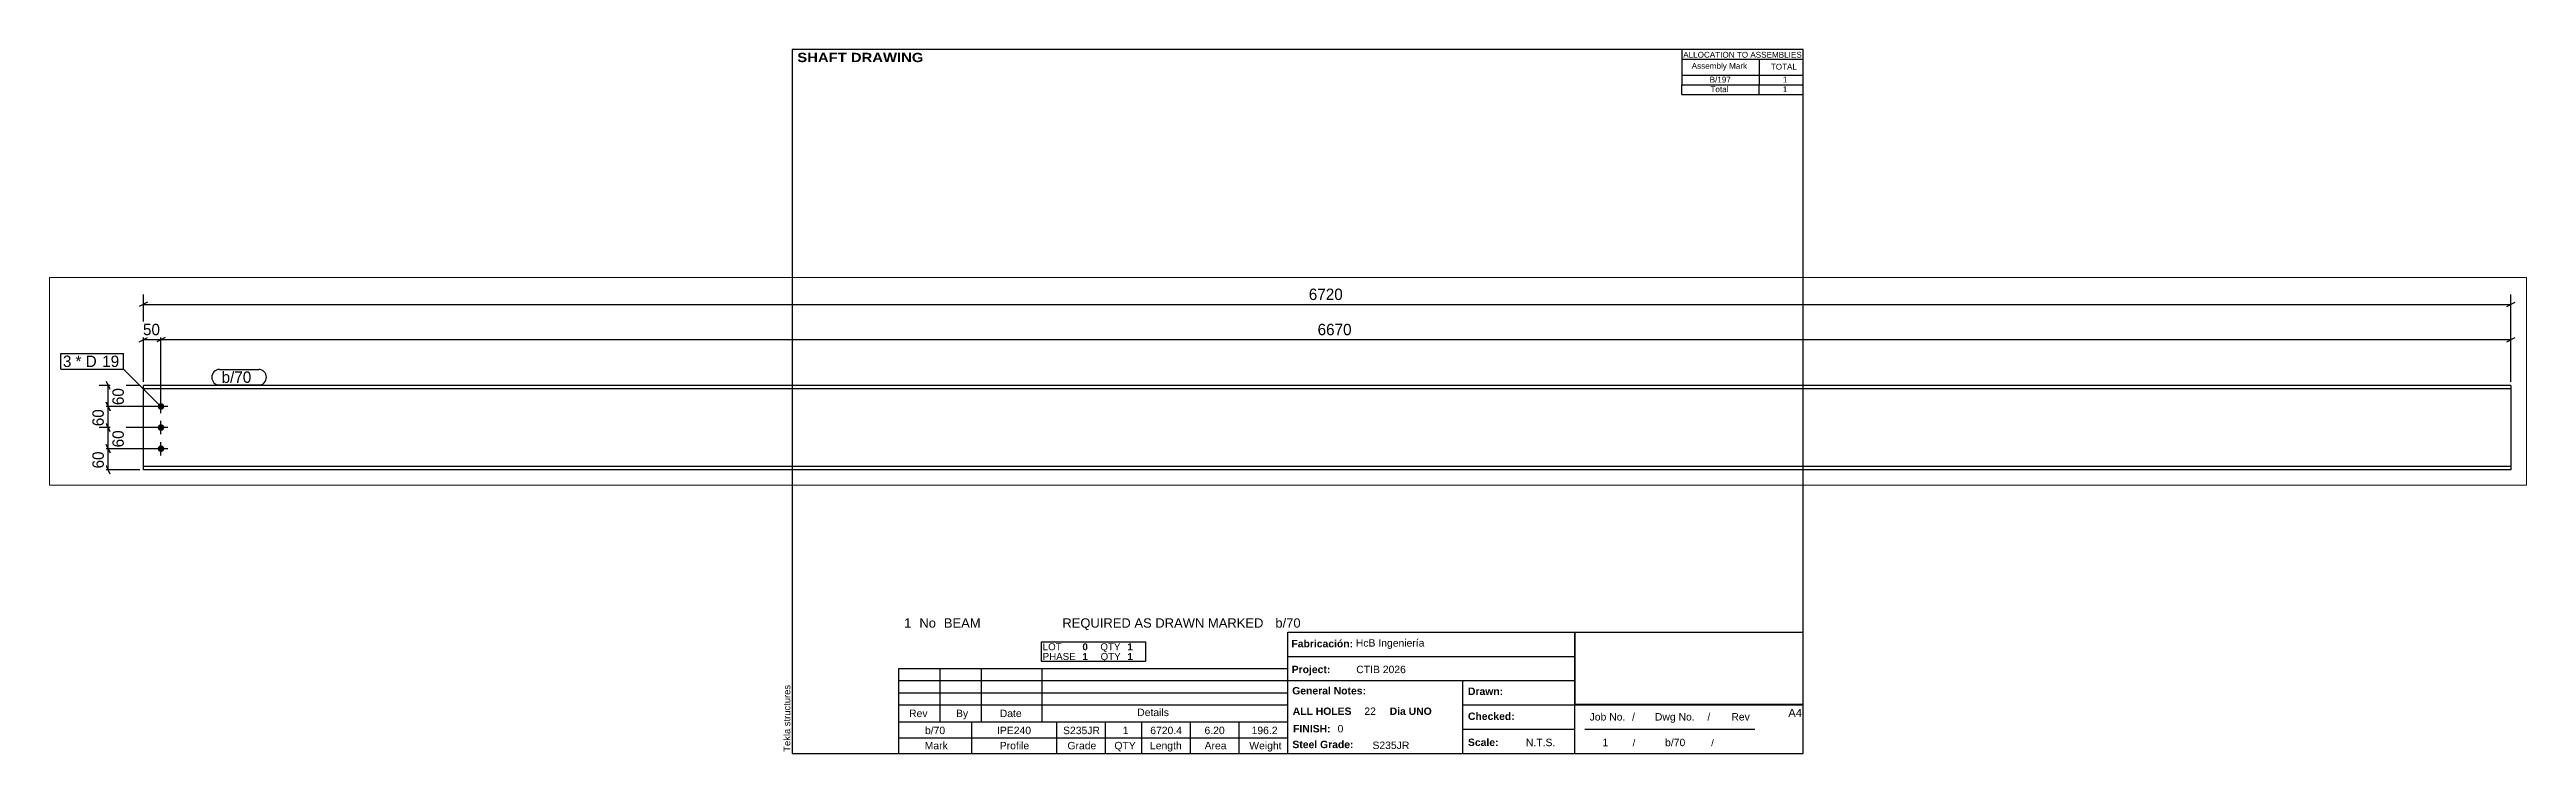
# Paper-space layout 'Layout1' of a CAD drawing. Header units: millimetres. Extents: x -206 to 497, y 5 to 205.
# The model-space entities are those that its viewports show. They can reach past a viewport. Long polylines and large blocks are cut down to what shows.
import ezdxf

# ---------------------------------------------------------------- set-up
doc = ezdxf.new("R2010")
doc.units = ezdxf.units.MM
doc.layers.add('Viewport layer', color=7, linetype='Continuous', plot=False)
doc.styles.add('Arial', font='ARIAL.TTF', dxfattribs={"height": 0.2})
doc.styles.add('Arial Black', font='ARIBLK.TTF', dxfattribs={"height": 0.2})
doc.styles.add('Arial Bold', font='ARIALBD.TTF', dxfattribs={"height": 0.2})
doc.styles.add('Comic Sans MS', font='COMIC.TTF', dxfattribs={"height": 0.2})

msp = doc.modelspace()

# ---------------------------------------------------------------- hatches: boundary and pattern name
at = {"linetype": 'Continuous'}
for points in [[(306.9, 224, -1), (325.9, 224, -1)], [(306.9, 164, -1), (325.9, 164, -1)], [(306.9, 104, -1), (325.9, 104, -1)]]:
    msp.add_hatch(color=3, dxfattribs=at).paths.add_polyline_path(points)

# ---------------------------------------------------------------- linework, layer by layer
at = {"color": 8, "linetype": 'Continuous'}
for p, q in [((278.4, 520), (254.4, 508)), ((266.4, 294), (266.4, 542.4)), ((266.4, 514), (6986.8, 514)), ((6974.8, 508), (6998.8, 520)), ((6986.8, 294), (6986.8, 542.4)), ((266.4, 294), (266.4, 442.4)), ((316.4, 234), (316.4, 442.4)), ((316.4, 234), (316.4, 442.4)), ((6986.8, 294), (6986.8, 442.4)), ((254.4, 408), (278.4, 420)), ((266.4, 414), (316.4, 414)), ((328.4, 420), (304.4, 408)), ((328.4, 420), (304.4, 408)), ((316.4, 414), (6986.8, 414)), ((6974.8, 408), (6998.8, 420)), ((256.4, 284), (140.8, 284)), ((160.4, 296), (172.4, 272)), ((166.4, 224), (166.4, 284)), ((306.4, 224), (140.8, 224)), ((172.4, 212), (160.4, 236)), ((306.4, 164), (138, 164)), ((172.4, 152), (160.4, 176)), ((306.4, 104), (140.8, 104)), ((172.4, 92), (160.4, 116)), ((256.4, 44), (138, 44)), ((172.4, 32), (160.4, 56))]:
    msp.add_line(p, q, dxfattribs=at)
at = {"color": 7, "linetype": 'Continuous'}
for p, q in [((266.4, 44), (266.4, 284)), ((6986.8, 284), (266.4, 284)), ((6986.8, 284), (6986.8, 44)), ((6986.8, 274.2), (266.4, 274.2)), ((6986.8, 53.8), (266.4, 53.8)), ((6986.8, 44), (266.4, 44))]:
    msp.add_line(p, q, dxfattribs=at)
at = {"color": 3, "linetype": 'Continuous'}
for p, q in [((335.4, 224), (297.4, 224)), ((316.4, 205), (316.4, 243)), ((335.4, 164), (297.4, 164)), ((316.4, 145), (316.4, 183)), ((335.4, 104), (297.4, 104)), ((316.4, 85), (316.4, 123))]:
    msp.add_line(p, q, dxfattribs=at)

# ---------------------------------------------------------------- wipeouts: each hides what was drawn before it
at = {"color": 0}
msp.add_wipeout([(64.1, 336.1), (64.1, 368.1), (38, 368.1), (38, 336.1)], dxfattribs=at)

# ---------------------------------------------------------------- next in the draw order: wipeouts: each hides what was drawn before it
for points in [[(3685.1, 520), (3685.1, 564.8), (3568.1, 564.8), (3568.1, 520)], [(323.9, 420), (323.9, 464.8), (258.9, 464.8), (258.9, 420)], [(3710.1, 420), (3710.1, 464.8), (3593.1, 464.8), (3593.1, 420)], [(64.1, 336.1), (64.1, 368.1), (38, 368.1), (38, 336.1)], [(217.2, 286.5), (172.4, 286.5), (172.4, 221.5), (217.2, 221.5)], [(587.7, 291), (587.7, 323), (488.4, 323), (488.4, 291)]]:
    msp.add_wipeout(points, dxfattribs=at)

# ---------------------------------------------------------------- next in the draw order: linework, layer by layer
at = {"color": 7, "linetype": 'Continuous'}
msp.add_line((32, 330.1), (32, 374.1), dxfattribs=at)
at = {"color": 8, "linetype": 'Continuous'}
for p, q in [((306.4, 224), (138, 224)), ((160.4, 236), (172.4, 212)), ((166.4, 164), (166.4, 224))]:
    msp.add_line(p, q, dxfattribs=at)

# ---------------------------------------------------------------- next in the draw order: texts
at = {"color": 3, "style": 'Comic Sans MS'}
for s, p in [('6720', (3574.5, 526.4)), ('50', (265.3, 426.4)), ('6670', (3599.5, 426.4))]:
    msp.add_text(s, height=32.38, dxfattribs=at).set_placement(p)
msp.add_text('60', height=32.38, rotation=90.00021, dxfattribs=at).set_placement((210.8, 227.9))

# ---------------------------------------------------------------- next in the draw order: wipeouts: each hides what was drawn before it
at = {"color": 0}
for points in [[(139.9, 336.1), (139.9, 368.1), (73.7, 368.1), (73.7, 336.1)], [(587.7, 291), (587.7, 323), (488.4, 323), (488.4, 291)]]:
    msp.add_wipeout(points, dxfattribs=at)

# ---------------------------------------------------------------- next in the draw order: linework, layer by layer
at = {"color": 7, "linetype": 'Continuous'}
for p, q in [((482.4, 329), (593.7, 329)), ((482.4, 285), (593.7, 285))]:
    msp.add_line(p, q, dxfattribs=at)
for centre, start, end in [((482.4, 307), 90, 270), ((593.7, 307), 270, 90)]:
    msp.add_arc(centre, 22, start, end, dxfattribs=at)

# ---------------------------------------------------------------- next in the draw order: texts
at = {"color": 3, "style": 'Comic Sans MS'}
msp.add_text('b/70', height=32.38, dxfattribs=at).set_placement((488.4, 291))

# ---------------------------------------------------------------- next in the draw order: wipeouts: each hides what was drawn before it
at = {"color": 0}
for points in [[(139.9, 336.1), (139.9, 368.1), (73.7, 368.1), (73.7, 336.1)], [(160.4, 226.5), (115.6, 226.5), (115.6, 161.5), (160.4, 161.5)]]:
    msp.add_wipeout(points, dxfattribs=at)

# ---------------------------------------------------------------- next in the draw order: linework, layer by layer
at = {"color": 8, "linetype": 'Continuous'}
for p, q in [((306.4, 164), (140.8, 164)), ((160.4, 176), (172.4, 152)), ((166.4, 104), (166.4, 164))]:
    msp.add_line(p, q, dxfattribs=at)

# ---------------------------------------------------------------- next in the draw order: texts
at = {"color": 3, "style": 'Comic Sans MS'}
msp.add_text('3', height=32.4, dxfattribs=at).set_placement((38, 336.1))
msp.add_text('60', height=32.38, rotation=90.00021, dxfattribs=at).set_placement((154, 167.9))

# ---------------------------------------------------------------- next in the draw order: wipeouts: each hides what was drawn before it
at = {"color": 0}
msp.add_wipeout([(194.7, 336.1), (194.7, 368.1), (149.5, 368.1), (149.5, 336.1)], dxfattribs=at)

# ---------------------------------------------------------------- next in the draw order: wipeouts: each hides what was drawn before it
for points in [[(194.7, 336.1), (194.7, 368.1), (149.5, 368.1), (149.5, 336.1)], [(217.2, 166.5), (172.4, 166.5), (172.4, 101.5), (217.2, 101.5)]]:
    msp.add_wipeout(points, dxfattribs=at)

# ---------------------------------------------------------------- next in the draw order: linework, layer by layer
at = {"color": 7, "linetype": 'Continuous'}
for p, q in [((32, 374.1), (210.3, 374.1)), ((210.3, 330.1), (210.3, 374.1)), ((32, 330.1), (210.3, 330.1)), ((316.4, 224), (210.3, 330.1))]:
    msp.add_line(p, q, dxfattribs=at)
at = {"color": 8, "linetype": 'Continuous'}
for p, q in [((306.4, 104), (138, 104)), ((160.4, 116), (172.4, 92)), ((166.4, 44), (166.4, 104))]:
    msp.add_line(p, q, dxfattribs=at)

# ---------------------------------------------------------------- next in the draw order: texts
at = {"color": 3, "style": 'Comic Sans MS'}
for s, p in [('* D', (73.7, 336.1)), ('19', (149.5, 336.1))]:
    msp.add_text(s, height=32.38, dxfattribs=at).set_placement(p)
msp.add_text('60', height=32.38, rotation=90.00021, dxfattribs=at).set_placement((210.8, 107.9))

# ---------------------------------------------------------------- next in the draw order: wipeouts: each hides what was drawn before it
at = {"color": 0}
msp.add_wipeout([(160.4, 106.5), (115.6, 106.5), (115.6, 41.5), (160.4, 41.5)], dxfattribs=at)

# ---------------------------------------------------------------- next in the draw order: texts
at = {"color": 3, "style": 'Comic Sans MS'}
msp.add_text('60', height=32.38, rotation=90.00021, dxfattribs=at).set_placement((154, 47.9))

psp = doc.layouts.get("Layout1")

# ---------------------------------------------------------------- linework, layer by layer
at = {"color": 5, "linetype": 'Continuous'}
for p, q in [((292, 205), (5, 205)), ((5, 205), (5, 5)), ((292, 5), (292, 205)), ((5, 5), (292, 5))]:
    psp.add_line(p, q, dxfattribs=at)
at = {"color": 7, "linetype": 'Continuous'}
for p, q in [((257.51, 205), (257.51, 197.75)), ((257.51, 197.75), (257.51, 195)), ((257.57, 202.24), (292, 202.24)), ((257.57, 197.75), (292, 197.75)), ((279.49, 202.24), (279.49, 197.75)), ((279.49, 197.75), (279.49, 195)), ((257.51, 192.23), (257.51, 194.99)), ((257.51, 192.23), (292, 192.23)), ((257.54, 194.99), (292, 194.99)), ((279.49, 192.23), (279.49, 194.99)), ((75.68, 36.74), (105.35, 36.74)), ((75.68, 36.74), (75.68, 33.98)), ((105.35, 36.74), (105.35, 33.98)), ((145.72, 5), (145.72, 39.5)), ((145.75, 39.5), (292, 39.5)), ((227.14, 5), (227.14, 39.5)), ((35.31, 13.97), (35.31, 29.15)), ((35.31, 29.15), (145.71, 29.15)), ((47.04, 13.97), (47.04, 29.15)), ((58.77, 13.97), (58.77, 29.15)), ((75.68, 33.98), (75.68, 31.22)), ((75.68, 31.22), (105.35, 31.22)), ((76.02, 13.97), (76.02, 29.15)), ((105.35, 33.98), (105.35, 31.22)), ((145.71, 13.97), (145.71, 29.15)), ((145.72, 32.6), (227.14, 32.6)), ((35.31, 25.7), (145.71, 25.7)), ((35.31, 22.25), (145.71, 22.25)), ((145.72, 25.7), (227.14, 25.7)), ((195.4, 5), (195.4, 25.7)), ((35.31, 18.8), (145.71, 18.8)), ((195.4, 18.8), (292, 18.8)), ((35.31, 13.96), (145.71, 13.97)), ((35.31, 9.49), (35.31, 13.96)), ((35.31, 9.48), (145.72, 9.49)), ((35.31, 5), (35.31, 9.48)), ((56.01, 9.49), (56.01, 13.97)), ((56.01, 5), (56.01, 9.48)), ((80.16, 9.49), (80.16, 13.97)), ((80.16, 5), (80.16, 9.48)), ((93.96, 9.49), (93.96, 13.97)), ((93.96, 5), (93.96, 9.48)), ((104.31, 9.49), (104.31, 13.97)), ((104.31, 5), (104.31, 9.48)), ((118.11, 9.49), (118.11, 13.97)), ((118.11, 5), (118.11, 9.48)), ((131.91, 9.49), (131.91, 13.97)), ((131.91, 5), (131.91, 9.48)), ((195.4, 11.9), (227.14, 11.9)), ((229.99, 11.92), (278.29, 11.92))]:
    psp.add_line(p, q, dxfattribs=at)
at = {"color": 2, "linetype": 'Continuous'}
for p, q in [((227.28, 39.46), (291.86, 39.46)), ((227.29, 19.02), (227.29, 39.46)), ((291.96, 19.03), (291.96, 39.47)), ((227.28, 19.03), (291.86, 19.03))]:
    psp.add_line(p, q, dxfattribs=at)

# ---------------------------------------------------------------- texts
at = {"color": 7}
for s, height, style, p in [(' SHAFT DRAWING', 2.6342, 'Arial Black', (5.3, 201.42)), ('ALLOCATION TO ASSEMBLIES', 1.6475, 'Arial', (257.95, 202.68)), ('Assembly Mark', 1.6475, 'Arial', (260.35, 199.52)), ('TOTAL', 1.648, 'Arial', (282.81, 199.28)), ('1', 2.64, 'Arial', (36.8, 40.76)), ('No', 2.636, 'Arial', (41.13, 40.76)), ('BEAM', 2.636, 'Arial', (48.08, 40.76)), ('REQUIRED AS DRAWN MARKED', 2.636, 'Arial', (81.71, 40.76)), ('b/70', 2.636, 'Arial', (142.18, 40.76)), ('b/70', 2.109, 'Arial', (42.71, 10.5)), ('IPE240', 2.109, 'Arial', (63.17, 10.5)), ('S235JR', 2.109, 'Arial', (81.91, 10.5)), ('1', 2.11, 'Arial', (98.86, 10.5)), ('6720.4', 2.109, 'Arial', (106.66, 10.5)), ('6.20', 2.109, 'Arial', (122.06, 10.5)), ('196.2', 2.109, 'Arial', (135.43, 10.5)), ('FINISH:', 2.107, 'Arial Bold', (147.22, 11)), ('0', 2.11, 'Arial', (159.84, 11))]:
    psp.add_text(s, height=height, dxfattribs=dict(at, style=style)).set_placement(p)
at = {"color": 7, "linetype": 'Continuous'}
for s, height, style, p in [('B/197', 1.648, 'Arial', (265.45, 195.63)), ('1', 1.65, 'Arial', (286.23, 195.63)), ('Total', 1.648, 'Arial', (265.67, 192.88)), ('1', 1.65, 'Arial', (286.21, 192.88)), ('LOT', 1.977, 'Arial', (76.13, 34.33)), ('0', 1.98, 'Arial Bold', (87.41, 34.33)), ('QTY', 1.977, 'Arial', (92.51, 34.33)), ('1', 1.98, 'Arial Bold', (100.18, 34.33)), ('Fabricación:', 2.1074, 'Arial Bold', (146.73, 35.16)), ('HcB Ingeniería', 2.1088, 'Arial', (165.02, 35.36)), ('PHASE', 1.977, 'Arial', (76.13, 31.57)), ('1', 1.98, 'Arial Bold', (87.41, 31.57)), ('QTY', 1.977, 'Arial', (92.58, 31.57)), ('1', 1.98, 'Arial Bold', (100.18, 31.57)), ('Project:', 2.107, 'Arial Bold', (146.81, 27.83)), ('CTIB 2026', 2.109, 'Arial', (165.14, 27.83)), ('General Notes:', 2.1074, 'Arial Bold', (146.96, 21.78)), ('Drawn:', 2.107, 'Arial Bold', (196.85, 21.62)), ('Rev', 2.109, 'Arial', (38.21, 15.35)), ('By', 2.109, 'Arial', (51.53, 15.35)), ('Date', 2.109, 'Arial', (63.94, 15.35)), ('Details', 2.109, 'Arial', (102.96, 15.63)), ('ALL HOLES', 2.107, 'Arial Bold', (147.1, 15.96)), ('22', 2.109, 'Arial', (167.43, 15.96)), ('Dia UNO', 2.107, 'Arial Bold', (174.62, 15.96)), ('Checked:', 2.107, 'Arial Bold', (196.85, 14.53)), ('Job No.', 2.109, 'Arial', (231.37, 14.37)), ('/', 2.11, 'Arial', (243.42, 14.37)), ('Dwg No.', 2.109, 'Arial', (249.91, 14.37)), ('/', 2.11, 'Arial', (264.81, 14.37)), ('Rev', 2.109, 'Arial', (271.61, 14.37)), ('A4', 2.307, 'Arial', (287.76, 15.38)), ('Mark', 2.109, 'Arial', (42.64, 6.19)), ('Profile', 2.109, 'Arial', (63.95, 6.19)), ('Grade', 2.109, 'Arial', (83.16, 6.19)), ('QTY', 2.109, 'Arial', (96.49, 6.19)), ('Length', 2.109, 'Arial', (106.58, 6.19)), ('Area', 2.109, 'Arial', (122.09, 6.19)), ('Weight', 2.109, 'Arial', (134.77, 6.19)), ('Steel Grade:', 2.1074, 'Arial Bold', (147.01, 6.52)), ('S235JR', 2.109, 'Arial', (169.74, 6.28)), ('Scale:', 2.107, 'Arial Bold', (196.85, 7.13)), ('N.T.S.', 2.109, 'Arial', (213.29, 7.08)), ('1', 2.11, 'Arial', (235.04, 7.08)), ('/', 1.98, 'Arial', (243.58, 7.08)), ('b/70', 2.109, 'Arial', (252.8, 7.08)), ('/', 1.98, 'Arial', (265.88, 7.08))]:
    psp.add_text(s, height=height, dxfattribs=dict(at, style=style)).set_placement(p)
at = {"color": 174, "linetype": 'Continuous', "style": 'Arial'}
psp.add_text('Tekla structures', height=1.9102, rotation=90, dxfattribs=at).set_placement((4.5, 5.5))

# ---------------------------------------------------------------- viewports
at = {"layer": 'Viewport layer', "view_target_point": (3515.4, 295.2)}
psp.add_viewport(center=(145.76, 110.71), size=(703.08, 59.04), view_center_point=(0, 0), view_height=590.4, dxfattribs=at)

doc.saveas('drawing.dxf')
